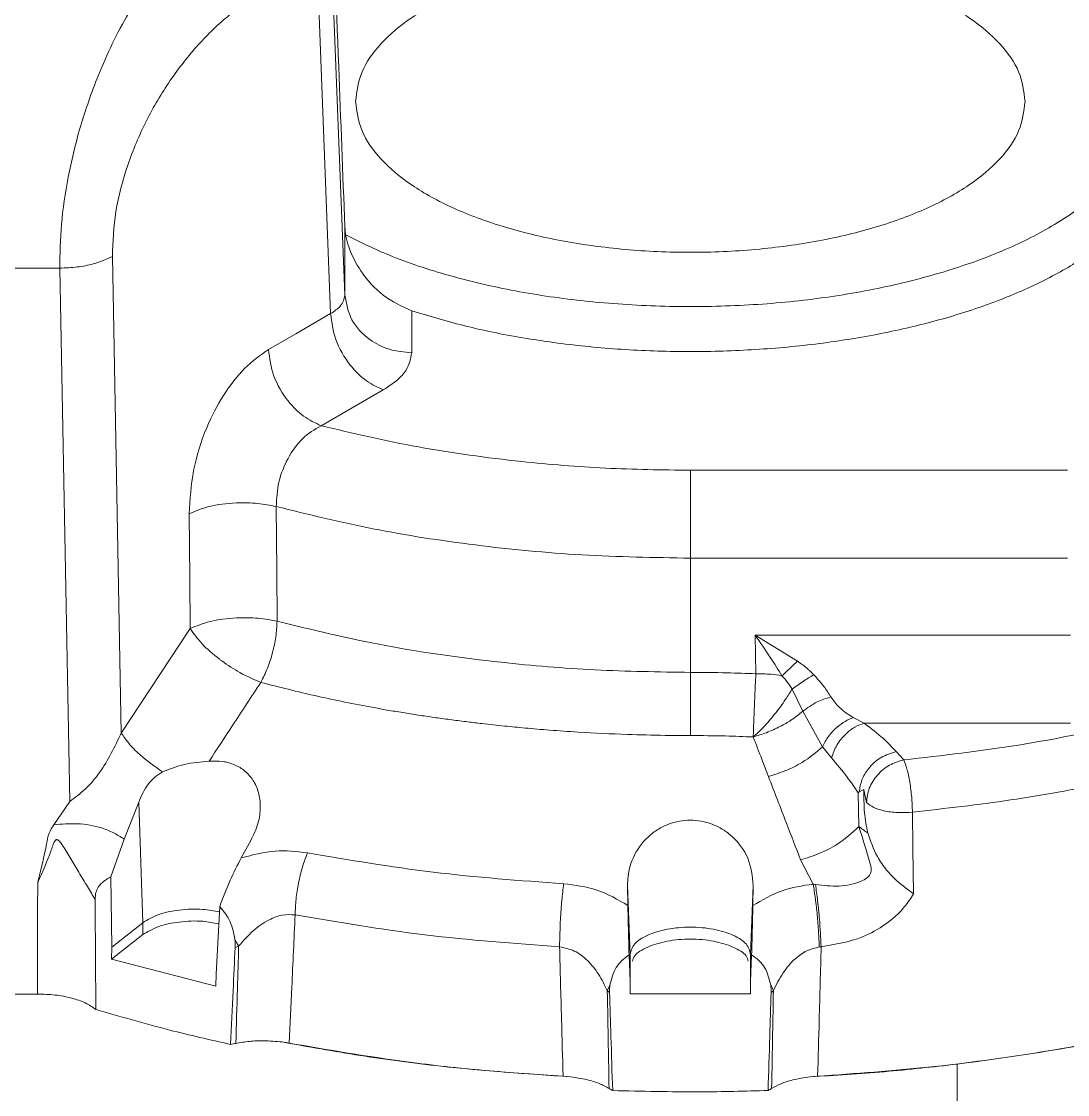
# Model space of a CAD drawing. Header units: millimetres. Extents: x 169 to 14583, y -399 to 10804.
# Drawn here: x 7071.3 to 7149.5, y 6055.4 to 6135.5 of the extents above; entities that cross this region are included whole.
import ezdxf

# ---------------------------------------------------------------- set-up
doc = ezdxf.new("R2010")
doc.units = ezdxf.units.MM
doc.header["$LTSCALE"] = 35

msp = doc.modelspace()

# ---------------------------------------------------------------- linework, layer by layer
at = {"color": 7, "linetype": 'Continuous', "lineweight": 18}
for p, q in [((7094.447, 6141.464), (7095.472, 6115.111)), ((7093.385, 6140.075), (7094.41, 6113.722)), ((7095.472, 6120.213), (7095.472, 6115.111)), ((7078.108, 6117.98), (7078.774, 6082.392)), ((7070.279, 6117.115), (7074.172, 6117.115)), ((7074.172, 6117.115), (7074.919, 6077.281)), ((7100.469, 6110.804), (7100.469, 6113.929)), ((7098.345, 6108.026), (7093.7, 6105.348)), ((7149.45, 6102.016), (7121.279, 6102.016)), ((7121.279, 6095.456), (7149.45, 6095.456)), ((7121.279, 6095.456), (7121.279, 6086.921)), ((7078.774, 6082.392), (7083.924, 6090.191)), ((7149.672, 6089.689), (7126.126, 6089.689)), ((7126.126, 6089.689), (7126.171, 6086.816)), ((7129.291, 6087.752), (7126.126, 6089.689)), ((7128.874, 6085.666), (7129.67, 6084.016)), ((7129.67, 6084.016), (7131.15, 6081.368)), ((7133.435, 6083.551), (7134.253, 6083.129)), ((7134.253, 6083.129), (7149.672, 6083.129)), ((7131.15, 6081.368), (7131.825, 6080.534)), ((7137.214, 6080.383), (7136.663, 6080.998)), ((7133.803, 6077.934), (7133.861, 6075.419)), ((7133.887, 6077.988), (7134.235, 6078.161)), ((7134.235, 6078.161), (7134.432, 6077.198)), ((7074.919, 6077.281), (7073.734, 6075.535)), ((7080.079, 6077.235), (7078.985, 6074.465)), ((7080.079, 6077.235), (7080.382, 6068.219)), ((7078.985, 6074.465), (7077.992, 6071.647)), ((7088.455, 6074.372), (7087.729, 6073.064)), ((7129.51, 6072.919), (7130.452, 6071.108)), ((7077.992, 6071.647), (7078.059, 6066.405)), ((7116.578, 6070.992), (7116.61, 6069.506)), ((7116.578, 6070.992), (7116.779, 6065.856)), ((7125.98, 6070.992), (7125.779, 6065.856)), ((7125.948, 6069.506), (7125.98, 6070.992)), ((7085.854, 6064.375), (7086.127, 6069.424)), ((7080.382, 6068.219), (7078.059, 6066.405)), ((7078.042, 6065.499), (7080.382, 6067.327)), ((7078.059, 6066.405), (7078.042, 6065.499)), ((7078.042, 6065.499), (7085.836, 6063.469)), ((7116.702, 6065.824), (7116.779, 6063.817)), ((7116.779, 6065.856), (7116.779, 6063.817)), ((7125.779, 6063.817), (7125.779, 6065.856)), ((7125.779, 6063.817), (7125.856, 6065.824)), ((7085.836, 6063.469), (7085.854, 6064.375)), ((7116.779, 6063.817), (7116.779, 6062.908)), ((7125.779, 6062.908), (7125.779, 6063.817)), ((7072.525, 6062.894), (7064.279, 6062.894)), ((7116.779, 6062.908), (7125.779, 6062.908)), ((7141.208, 6057.654), (7141.208, 6045.159)), ((7111.774, 6056.752), (7112.337, 6056.706)), ((7130.22, 6056.706), (7130.783, 6056.752))]:
    msp.add_line(p, q, dxfattribs=at)
at = {"color": 7, "linetype": 'Continuous', "lineweight": 18, "flags": 128}
for points in [[(7094.41, 6113.722), (7091.809, 6112.222), (7089.765, 6111.044)], [(7090.348, 6099.316), (7090.382, 6094.514), (7090.409, 6090.74)], [(7083.844, 6098.772), (7083.889, 6093.967), (7083.924, 6090.191)], [(7137.957, 6070.382), (7137.906, 6073.796), (7137.866, 6076.479)], [(7080.382, 6068.219), (7080.382, 6067.719), (7080.382, 6067.327)]]:
    msp.add_lwpolyline(points, dxfattribs=at)
at = {"color": 7, "linetype": 'Continuous', "lineweight": 18}
for points, knots in [([(7094.447, 6146.918), (7094.636, 6141.996), (7094.978, 6133.09), (7095.319, 6124.193), (7095.472, 6120.213)], [0, 0, 0, 0, 0.5525565, 1, 1, 1, 1]), ([(7095.544, 6119.604), (7096.6, 6119.079), (7098.91, 6117.931), (7103.203, 6116.518), (7108.146, 6115.357), (7113.463, 6114.585), (7119.002, 6114.219), (7124.601, 6114.249), (7130.095, 6114.697), (7135.351, 6115.544), (7140.234, 6116.777), (7144.631, 6118.339), (7148.379, 6120.205), (7151.401, 6122.321), (7153.607, 6124.64), (7154.98, 6127.087), (7155.431, 6129.598), (7154.967, 6132.107), (7153.582, 6134.552), (7151.365, 6136.868), (7148.334, 6138.98), (7144.578, 6140.841), (7140.176, 6142.398), (7135.29, 6143.626), (7130.037, 6144.469), (7124.547, 6144.912), (7118.957, 6144.937), (7113.423, 6144.57), (7108.124, 6143.793), (7103.157, 6142.644), (7098.753, 6141.107), (7095.911, 6139.919), (7094.803, 6139.186), (7094.745, 6139.148)], [0, 0, 0, 0, 0.028279, 0.061861, 0.095171, 0.128461, 0.16209, 0.19571, 0.22902, 0.262312, 0.295914, 0.32951, 0.362819, 0.396118, 0.429698, 0.463287, 0.496623, 0.529937, 0.563524, 0.597067, 0.630369, 0.66365, 0.697259, 0.730824, 0.764097, 0.797344, 0.830934, 0.864505, 0.897765, 0.931014, 0.964567, 0.998153, 1, 1, 1, 1]), ([(7085.262, 6143.357), (7084.444, 6142.651), (7082.833, 6141.26), (7080.79, 6138.6), (7079.18, 6136), (7077.969, 6133.656), (7076.755, 6130.86), (7075.643, 6127.619), (7074.761, 6123.936), (7074.232, 6120.399), (7074.192, 6118.196), (7074.172, 6117.115)], [0, 0, 0, 0, 0.146992, 0.289221, 0.383357, 0.471097, 0.552413, 0.674846, 0.785188, 0.894557, 1, 1, 1, 1]), ([(7078.108, 6117.98), (7078.153, 6119.096), (7078.243, 6121.337), (7079.192, 6124.866), (7080.595, 6128.187), (7082.405, 6131.237), (7084.504, 6133.887), (7086.805, 6136.117), (7088.399, 6137.146), (7089.198, 6137.661)], [0, 0, 0, 0, 0.136738, 0.274317, 0.41324, 0.553523, 0.701643, 0.850595, 1, 1, 1, 1]), ([(7154.828, 6132.028), (7155.044, 6131.768), (7155.831, 6130.824), (7156.529, 6129.098), (7156.898, 6126.903), (7156.553, 6124.701), (7155.556, 6122.546), (7153.912, 6120.472), (7151.652, 6118.516), (7148.818, 6116.718), (7145.471, 6115.115), (7141.669, 6113.733), (7137.478, 6112.597), (7132.98, 6111.731), (7128.269, 6111.152), (7123.427, 6110.868), (7118.537, 6110.886), (7113.698, 6111.206), (7109.016, 6111.825), (7104.536, 6112.71), (7101.827, 6113.522), (7100.469, 6113.929)], [0, 0, 0, 0, 0.020599, 0.074885, 0.129421, 0.183957, 0.238243, 0.292529, 0.347066, 0.401602, 0.455888, 0.510174, 0.56471, 0.619246, 0.673533, 0.727819, 0.782355, 0.83689, 0.891174, 0.94546, 1, 1, 1, 1]), ([(7100.469, 6113.929), (7099.737, 6114.265), (7098.314, 6114.917), (7096.703, 6116.7), (7095.855, 6118.331), (7095.535, 6119.482), (7095.493, 6119.973), (7095.472, 6120.213)], [0, 0, 0, 0, 0.307692, 0.597386, 0.822249, 0.913416, 1, 1, 1, 1]), ([(7074.172, 6117.115), (7074.612, 6117.136), (7075.485, 6117.179), (7076.908, 6117.448), (7077.661, 6117.781), (7078.108, 6117.98)], [0, 0, 0, 0, 0.29241, 0.580058, 1, 1, 1, 1]), ([(7095.472, 6115.111), (7095.412, 6114.824), (7095.304, 6114.312), (7094.684, 6113.902), (7094.41, 6113.722)], [0, 0, 0, 0, 0.5594548, 1, 1, 1, 1]), ([(7095.472, 6115.111), (7095.587, 6114.474), (7095.817, 6113.2), (7097.156, 6111.792), (7098.778, 6110.953), (7099.905, 6110.854), (7100.469, 6110.804)], [0, 0, 0, 0, 0.279636, 0.559271, 0.779636, 1, 1, 1, 1]), ([(7094.41, 6113.722), (7094.496, 6113.075), (7094.673, 6111.732), (7095.738, 6109.921), (7097.04, 6108.627), (7097.921, 6108.221), (7098.345, 6108.026)], [0, 0, 0, 0, 0.2707, 0.562316, 0.789298, 1, 1, 1, 1]), ([(7089.765, 6111.044), (7089.162, 6110.619), (7087.971, 6109.776), (7086.374, 6107.696), (7085.018, 6105.092), (7084.034, 6101.97), (7083.908, 6099.842), (7083.844, 6098.772)], [0, 0, 0, 0, 0.191301, 0.378567, 0.561803, 0.779594, 1, 1, 1, 1]), ([(7089.765, 6111.044), (7089.855, 6110.375), (7090.036, 6109.037), (7091.091, 6107.257), (7092.368, 6105.968), (7093.256, 6105.555), (7093.7, 6105.348)], [0, 0, 0, 0, 0.279636, 0.559271, 0.779636, 1, 1, 1, 1]), ([(7098.345, 6108.026), (7098.698, 6108.255), (7099.404, 6108.715), (7100.245, 6109.648), (7100.384, 6110.366), (7100.469, 6110.804)], [0, 0, 0, 0, 0.280181, 0.560549, 1, 1, 1, 1]), ([(7093.7, 6105.348), (7093.219, 6105.065), (7092.284, 6104.514), (7091.174, 6102.958), (7090.442, 6101.137), (7090.379, 6099.925), (7090.348, 6099.316)], [0, 0, 0, 0, 0.2618407, 0.5094537, 0.753517, 1, 1, 1, 1]), ([(7093.7, 6105.348), (7096.093, 6104.785), (7100.877, 6103.66), (7108.094, 6102.678), (7114.922, 6102.112), (7119.159, 6102.048), (7121.279, 6102.016)], [0, 0, 0, 0, 0.280062, 0.559863, 0.779818, 1, 1, 1, 1]), ([(7121.279, 6102.016), (7121.279, 6101.612), (7121.279, 6100.804), (7121.279, 6098.927), (7121.279, 6097.061), (7121.279, 6095.991), (7121.279, 6095.456)], [0, 0, 0, 0, 0.279636, 0.559271, 0.779636, 1, 1, 1, 1]), ([(7083.844, 6098.772), (7084.315, 6098.97), (7085.283, 6099.378), (7087.183, 6099.612), (7088.951, 6099.583), (7089.894, 6099.403), (7090.348, 6099.316)], [0, 0, 0, 0, 0.2752598, 0.5663771, 0.7911065, 1, 1, 1, 1]), ([(7083.924, 6090.191), (7084.387, 6090.387), (7085.343, 6090.791), (7087.226, 6091.029), (7088.998, 6091.006), (7089.949, 6090.827), (7090.409, 6090.74)], [0, 0, 0, 0, 0.272004, 0.562236, 0.788306, 1, 1, 1, 1]), ([(7090.409, 6090.74), (7093.076, 6090.095), (7098.411, 6088.803), (7106.493, 6087.675), (7114.15, 6087.029), (7118.902, 6086.957), (7121.279, 6086.921)], [0, 0, 0, 0, 0.279956, 0.559912, 0.779956, 1, 1, 1, 1]), ([(7083.924, 6090.191), (7084.188, 6089.817), (7084.715, 6089.07), (7085.68, 6088.223), (7086.652, 6087.507), (7087.703, 6086.809), (7088.678, 6086.395), (7089.197, 6086.174)], [0, 0, 0, 0, 0.249884, 0.499769, 0.530893, 0.750116, 1, 1, 1, 1]), ([(7126.126, 6089.689), (7126.502, 6089.144), (7127.173, 6088.171), (7127.832, 6087.132), (7128.121, 6086.675)], [0, 0, 0, 0, 0.5609213, 1, 1, 1, 1]), ([(7128.121, 6086.675), (7128.327, 6086.863), (7128.696, 6087.198), (7129.109, 6087.583), (7129.291, 6087.752)], [0, 0, 0, 0, 0.56, 1, 1, 1, 1]), ([(7130.497, 6086.744), (7130.393, 6086.848), (7130.26, 6086.98), (7130.112, 6087.116), (7130.067, 6087.157), (7129.816, 6087.38), (7129.551, 6087.568), (7129.291, 6087.752)], [0, 0, 0, 0, 0.280809, 0.359588, 0.383251, 0.396361, 1, 1, 1, 1]), ([(7121.279, 6086.921), (7122.191, 6086.915), (7123.823, 6086.905), (7125.453, 6086.844), (7126.171, 6086.816)], [0, 0, 0, 0, 0.559499, 1, 1, 1, 1]), ([(7126.171, 6086.816), (7126.153, 6086.447), (7126.116, 6085.702), (7126.065, 6084.483), (7126.014, 6083.236), (7125.989, 6082.481), (7125.976, 6082.096)], [0, 0, 0, 0, 0.239945, 0.484488, 0.736915, 1, 1, 1, 1]), ([(7126.171, 6086.816), (7126.546, 6086.812), (7127.216, 6086.805), (7127.845, 6086.715), (7128.121, 6086.675)], [0, 0, 0, 0, 0.559802, 1, 1, 1, 1]), ([(7128.121, 6086.675), (7128.275, 6086.497), (7128.551, 6086.178), (7128.775, 6085.824), (7128.874, 6085.666)], [0, 0, 0, 0, 0.556185, 1, 1, 1, 1]), ([(7128.874, 6085.666), (7129.152, 6085.868), (7129.648, 6086.227), (7130.237, 6086.586), (7130.497, 6086.744)], [0, 0, 0, 0, 0.56, 1, 1, 1, 1]), ([(7131.77, 6085.094), (7131.602, 6085.357), (7131.242, 6085.923), (7130.756, 6086.458), (7130.497, 6086.744)], [0, 0, 0, 0, 0.4655732, 1, 1, 1, 1]), ([(7089.197, 6086.174), (7088.49, 6085.097), (7087.203, 6083.135), (7085.915, 6081.172), (7085.334, 6080.287)], [0, 0, 0, 0, 0.548699, 1, 1, 1, 1]), ([(7089.197, 6086.174), (7090.565, 6085.825), (7093.302, 6085.129), (7096.555, 6084.478), (7098.782, 6084.083), (7099.94, 6083.89), (7101.105, 6083.707), (7102.278, 6083.535), (7103.459, 6083.373), (7104.6, 6083.228), (7105.916, 6083.071), (7107.344, 6082.915), (7109.031, 6082.752), (7110.854, 6082.599), (7113.401, 6082.422), (7116.28, 6082.284), (7119.082, 6082.213), (7120.648, 6082.207), (7121.279, 6082.204)], [0, 0, 0, 0, 0.139998, 0.279986, 0.316656, 0.353325, 0.389993, 0.42666, 0.463326, 0.49999, 0.532293, 0.58473, 0.630876, 0.68597, 0.750015, 0.860441, 0.943772, 1, 1, 1, 1]), ([(7125.976, 6082.096), (7126.23, 6082.331), (7126.782, 6082.839), (7127.612, 6083.812), (7128.337, 6084.804), (7128.718, 6085.416), (7128.874, 6085.666)], [0, 0, 0, 0, 0.231179, 0.500791, 0.795977, 1, 1, 1, 1]), ([(7129.67, 6084.016), (7130.013, 6084.266), (7130.626, 6084.713), (7131.42, 6084.977), (7131.77, 6085.094)], [0, 0, 0, 0, 0.56, 1, 1, 1, 1]), ([(7131.77, 6085.094), (7131.966, 6084.825), (7132.435, 6084.184), (7133.067, 6083.784), (7133.435, 6083.551)], [0, 0, 0, 0, 0.418611, 1, 1, 1, 1]), ([(7125.976, 6082.096), (7126.303, 6082.196), (7126.994, 6082.405), (7127.95, 6082.844), (7128.89, 6083.38), (7129.39, 6083.787), (7129.67, 6084.016)], [0, 0, 0, 0, 0.237437, 0.500019, 0.719114, 1, 1, 1, 1]), ([(7131.15, 6081.368), (7131.286, 6081.63), (7131.564, 6082.163), (7132.176, 6082.808), (7132.818, 6083.285), (7133.232, 6083.463), (7133.435, 6083.551)], [0, 0, 0, 0, 0.2751897, 0.5611769, 0.7848101, 1, 1, 1, 1]), ([(7131.825, 6080.534), (7131.939, 6080.857), (7132.174, 6081.518), (7132.829, 6082.313), (7133.549, 6082.869), (7134.022, 6083.044), (7134.253, 6083.129)], [0, 0, 0, 0, 0.273616, 0.561572, 0.786384, 1, 1, 1, 1]), ([(7134.253, 6083.129), (7134.755, 6082.747), (7135.661, 6082.06), (7136.354, 6081.325), (7136.663, 6080.998)], [0, 0, 0, 0, 0.5548703, 1, 1, 1, 1]), ([(7074.919, 6077.281), (7075.323, 6077.58), (7076.153, 6078.193), (7077.575, 6079.868), (7078.29, 6081.374), (7078.774, 6082.392)], [0, 0, 0, 0, 0.235477, 0.483097, 1, 1, 1, 1]), ([(7078.774, 6082.392), (7078.944, 6082.14), (7079.295, 6081.619), (7080.296, 6080.589), (7081.259, 6079.908), (7081.853, 6079.488)], [0, 0, 0, 0, 0.264363, 0.546224, 1, 1, 1, 1]), ([(7121.279, 6082.204), (7122.156, 6082.198), (7123.722, 6082.188), (7125.287, 6082.124), (7125.976, 6082.096)], [0, 0, 0, 0, 0.559956, 1, 1, 1, 1]), ([(7137.214, 6080.383), (7140.102, 6080.715), (7145.261, 6081.308), (7150.134, 6082.272), (7152.279, 6082.697)], [0, 0, 0, 0, 0.559824, 1, 1, 1, 1]), ([(7125.976, 6082.096), (7126.187, 6081.546), (7126.566, 6080.564), (7126.944, 6079.58), (7127.111, 6079.148)], [0, 0, 0, 0, 0.559972, 1, 1, 1, 1]), ([(7127.111, 6079.148), (7127.54, 6079.281), (7128.411, 6079.552), (7129.897, 6080.29), (7130.678, 6080.962), (7131.15, 6081.368)], [0, 0, 0, 0, 0.276943, 0.562355, 1, 1, 1, 1]), ([(7136.663, 6080.998), (7136.271, 6080.88), (7135.489, 6080.645), (7134.595, 6079.82), (7134.036, 6078.896), (7133.937, 6078.29), (7133.887, 6077.988)], [0, 0, 0, 0, 0.27965, 0.5593, 0.77965, 1, 1, 1, 1]), ([(7081.853, 6079.488), (7082.393, 6079.701), (7083.496, 6080.136), (7084.713, 6080.236), (7085.334, 6080.287)], [0, 0, 0, 0, 0.489678, 1, 1, 1, 1]), ([(7085.334, 6080.287), (7085.671, 6080.296), (7086.343, 6080.316), (7087.262, 6080.044), (7088.049, 6079.571), (7088.664, 6078.863), (7089.073, 6077.958), (7089.203, 6076.851), (7089.05, 6075.618), (7088.656, 6074.792), (7088.455, 6074.372)], [0, 0, 0, 0, 0.106519, 0.212411, 0.320911, 0.432485, 0.559562, 0.692789, 0.844, 1, 1, 1, 1]), ([(7131.825, 6080.534), (7132.227, 6080.057), (7132.945, 6079.203), (7133.541, 6078.322), (7133.803, 6077.934)], [0, 0, 0, 0, 0.559355, 1, 1, 1, 1]), ([(7137.214, 6080.383), (7136.85, 6080.276), (7136.121, 6080.062), (7135.201, 6079.276), (7134.558, 6078.274), (7134.474, 6077.557), (7134.432, 6077.198)], [0, 0, 0, 0, 0.25, 0.5, 0.75, 1, 1, 1, 1]), ([(7081.853, 6079.488), (7081.653, 6079.364), (7081.257, 6079.118), (7080.592, 6078.4), (7080.287, 6077.709), (7080.079, 6077.235)], [0, 0, 0, 0, 0.242597, 0.480337, 1, 1, 1, 1]), ([(7127.111, 6079.148), (7127.558, 6077.986), (7128.357, 6075.911), (7129.158, 6073.833), (7129.51, 6072.919)], [0, 0, 0, 0, 0.559955, 1, 1, 1, 1]), ([(7198.278, 6078.707), (7198.151, 6077.192), (7197.897, 6074.16), (7195.852, 6069.692), (7192.625, 6065.378), (7188.152, 6061.292), (7182.542, 6057.503), (7175.881, 6054.079), (7168.289, 6051.072), (7159.885, 6048.55), (7150.845, 6046.502), (7144.422, 6045.607), (7141.208, 6045.159)], [0, 0, 0, 0, 0.100005, 0.200064, 0.299939, 0.400003, 0.500063, 0.599938, 0.700002, 0.800061, 0.899936, 1, 1, 1, 1]), ([(7133.887, 6077.988), (7133.871, 6077.977), (7133.842, 6077.959), (7133.815, 6077.942), (7133.803, 6077.934)], [0, 0, 0, 0, 0.560466, 1, 1, 1, 1]), ([(7134.527, 6074.936), (7134.431, 6075.435), (7134.278, 6076.235), (7134.24, 6077.346), (7134.237, 6077.888), (7134.235, 6078.161)], [0, 0, 0, 0, 0.451648, 0.723305, 1, 1, 1, 1]), ([(7137.866, 6076.479), (7137.539, 6076.457), (7136.855, 6076.413), (7135.829, 6076.538), (7134.937, 6076.802), (7134.598, 6077.068), (7134.432, 6077.198)], [0, 0, 0, 0, 0.233564, 0.488077, 0.749122, 1, 1, 1, 1]), ([(7125.98, 6070.992), (7125.906, 6071.693), (7125.768, 6073.017), (7124.74, 6074.428), (7123.73, 6075.201), (7122.938, 6075.594), (7122.114, 6075.829), (7121.279, 6075.909), (7120.443, 6075.829), (7119.619, 6075.594), (7118.828, 6075.201), (7117.813, 6074.428), (7117.114, 6073.423), (7116.649, 6072.152), (7116.606, 6071.453), (7116.578, 6070.992)], [0, 0, 0, 0, 0.149754, 0.282904, 0.341521, 0.396858, 0.449393, 0.499691, 0.549979, 0.602512, 0.657852, 0.716478, 0.849628, 0.900941, 1, 1, 1, 1]), ([(7073.734, 6075.535), (7073.606, 6075.329), (7073.33, 6074.889), (7073.081, 6073.397), (7072.773, 6072.175), (7072.53, 6071.212)], [0, 0, 0, 0, 0.157214, 0.335913, 1, 1, 1, 1]), ([(7073.734, 6075.535), (7074.323, 6075.585), (7075.505, 6075.685), (7077.05, 6075.427), (7078.217, 6074.959), (7078.728, 6074.631), (7078.985, 6074.465)], [0, 0, 0, 0, 0.325339, 0.652981, 0.824776, 1, 1, 1, 1]), ([(7129.51, 6072.919), (7129.969, 6073.059), (7130.915, 6073.349), (7132.56, 6074.182), (7133.367, 6074.949), (7133.861, 6075.419)], [0, 0, 0, 0, 0.267234, 0.551648, 1, 1, 1, 1]), ([(7133.861, 6075.419), (7134.149, 6074.493), (7134.462, 6073.483), (7134.791, 6072.359), (7134.793, 6072.146), (7134.759, 6071.947), (7134.662, 6071.74), (7134.414, 6071.508), (7133.689, 6071.133), (7132.37, 6070.869), (7131.21, 6071.007), (7130.624, 6071.077)], [0, 0, 0, 0, 0.36622, 0.399735, 0.427153, 0.443771, 0.474624, 0.510759, 0.571566, 0.783078, 1, 1, 1, 1]), ([(7133.861, 6075.419), (7133.973, 6075.328), (7134.173, 6075.166), (7134.419, 6075.006), (7134.527, 6074.936)], [0, 0, 0, 0, 0.559882, 1, 1, 1, 1]), ([(7072.53, 6071.212), (7072.895, 6072.024), (7073.323, 6072.974), (7073.68, 6074.034), (7073.775, 6074.316), (7073.889, 6074.41), (7073.92, 6074.422), (7073.943, 6074.426), (7073.968, 6074.424), (7073.987, 6074.419), (7073.998, 6074.415), (7074.001, 6074.413), (7074.003, 6074.413), (7074.003, 6074.413), (7074.003, 6074.413), (7074.01, 6074.409), (7074.039, 6074.397), (7074.159, 6074.314), (7074.251, 6074.189), (7074.345, 6074.056), (7074.812, 6073.376), (7075.4, 6072.288), (7076.248, 6070.924), (7076.634, 6070.273), (7076.821, 6069.957)], [0, 0, 0, 0, 0.310847, 0.363779, 0.407427, 0.413709, 0.416494, 0.419162, 0.421833, 0.424645, 0.425387, 0.425765, 0.425813, 0.425837, 0.42584, 0.425842, 0.428356, 0.436016, 0.471918, 0.477389, 0.488638, 0.738224, 0.872913, 1, 1, 1, 1]), ([(7137.957, 6070.382), (7137.531, 6070.689), (7136.823, 6071.201), (7135.889, 6072.165), (7135.071, 6073.337), (7134.733, 6074.329), (7134.527, 6074.936)], [0, 0, 0, 0, 0.280541, 0.467233, 0.673991, 1, 1, 1, 1]), ([(7087.729, 6073.064), (7088.577, 6073.286), (7090.241, 6073.72), (7091.872, 6073.534), (7092.671, 6073.443)], [0, 0, 0, 0, 0.510052, 1, 1, 1, 1]), ([(7086.127, 6069.424), (7086.379, 6070.092), (7086.86, 6071.37), (7087.448, 6072.516), (7087.729, 6073.064)], [0, 0, 0, 0, 0.522099, 1, 1, 1, 1]), ([(7072.53, 6071.212), (7072.527, 6069.659), (7072.523, 6066.887), (7072.524, 6064.114), (7072.525, 6062.894)], [0, 0, 0, 0, 0.55999, 1, 1, 1, 1]), ([(7077.992, 6071.647), (7077.638, 6071.439), (7077.162, 6071.159), (7076.848, 6070.474), (7076.83, 6070.133), (7076.821, 6069.957)], [0, 0, 0, 0, 0.583707, 0.786002, 1, 1, 1, 1]), ([(7111.812, 6071.13), (7111.765, 6070.722), (7111.67, 6069.898), (7111.548, 6068.239), (7111.524, 6067.105), (7111.509, 6066.422)], [0, 0, 0, 0, 0.279814, 0.565879, 1, 1, 1, 1]), ([(7116.61, 6069.506), (7115.862, 6069.943), (7114.408, 6070.794), (7112.661, 6071.02), (7111.812, 6071.13)], [0, 0, 0, 0, 0.51416, 1, 1, 1, 1]), ([(7130.452, 6071.108), (7129.655, 6070.984), (7128.017, 6070.727), (7126.65, 6069.92), (7125.948, 6069.506)], [0, 0, 0, 0, 0.486304, 1, 1, 1, 1]), ([(7130.452, 6071.108), (7130.508, 6070.751), (7130.622, 6070.026), (7130.759, 6068.797), (7130.862, 6067.552), (7130.892, 6066.784), (7130.906, 6066.406)], [0, 0, 0, 0, 0.246168, 0.5, 0.753832, 1, 1, 1, 1]), ([(7130.624, 6071.077), (7130.591, 6071.083), (7130.534, 6071.093), (7130.477, 6071.104), (7130.452, 6071.108)], [0, 0, 0, 0, 0.561564, 1, 1, 1, 1]), ([(7130.624, 6071.077), (7130.678, 6070.677), (7130.789, 6069.865), (7130.952, 6068.228), (7131.012, 6067.106), (7131.048, 6066.426)], [0, 0, 0, 0, 0.277014, 0.562305, 1, 1, 1, 1]), ([(7130.783, 6056.752), (7133.622, 6056.954), (7139.299, 6057.357), (7147.556, 6058.501), (7155.493, 6060.023), (7163.122, 6061.973), (7170.303, 6064.344), (7176.982, 6067.1), (7180.774, 6069.209), (7182.67, 6070.264)], [0, 0, 0, 0, 0.140003, 0.280006, 0.420009, 0.560013, 0.706675, 0.853338, 1, 1, 1, 1]), ([(7131.048, 6066.426), (7132.1, 6066.598), (7133.809, 6066.878), (7135.887, 6068.063), (7137.188, 6069.194), (7137.744, 6070.053), (7137.957, 6070.382)], [0, 0, 0, 0, 0.381617, 0.620152, 0.85456, 1, 1, 1, 1]), ([(7141.208, 6057.654), (7143.949, 6058.028), (7149.429, 6058.777), (7157.234, 6060.414), (7164.614, 6062.403), (7171.436, 6064.762), (7177.691, 6067.429), (7181.257, 6069.45), (7183.041, 6070.461)], [0, 0, 0, 0, 0.166736, 0.333253, 0.5, 0.666732, 0.833243, 1, 1, 1, 1]), ([(7076.821, 6069.957), (7076.83, 6068.405), (7076.846, 6065.669), (7076.868, 6062.932), (7076.877, 6061.748)], [0, 0, 0, 0, 0.567544, 1, 1, 1, 1]), ([(7086.127, 6069.424), (7086.283, 6069.243), (7086.584, 6068.894), (7087.053, 6068.067), (7087.177, 6067.405), (7087.262, 6066.949)], [0, 0, 0, 0, 0.252753, 0.486642, 1, 1, 1, 1]), ([(7116.61, 6069.506), (7116.622, 6068.946), (7116.649, 6067.775), (7116.684, 6066.493), (7116.702, 6065.824)], [0, 0, 0, 0, 0.47849, 1, 1, 1, 1]), ([(7125.948, 6069.506), (7125.936, 6068.971), (7125.909, 6067.801), (7125.874, 6066.52), (7125.856, 6065.824)], [0, 0, 0, 0, 0.456648, 1, 1, 1, 1]), ([(7086.106, 6069.027), (7085.699, 6069.104), (7084.746, 6069.285), (7083.085, 6069.208), (7081.442, 6068.865), (7080.735, 6068.434), (7080.382, 6068.219)], [0, 0, 0, 0, 0.199079, 0.466053, 0.733026, 1, 1, 1, 1]), ([(7087.541, 6066.472), (7087.89, 6066.868), (7088.565, 6067.632), (7089.686, 6068.415), (7090.777, 6068.851), (7091.435, 6068.823), (7091.755, 6068.809)], [0, 0, 0, 0, 0.307518, 0.594418, 0.803126, 1, 1, 1, 1]), ([(7091.755, 6068.809), (7091.675, 6067.008), (7091.533, 6063.812), (7091.386, 6060.618), (7091.322, 6059.224)], [0, 0, 0, 0, 0.5636927, 1, 1, 1, 1]), ([(7080.382, 6067.327), (7080.735, 6067.542), (7081.442, 6067.973), (7083.085, 6068.315), (7084.729, 6068.393), (7085.666, 6068.216), (7086.058, 6068.142)], [0, 0, 0, 0, 0.269047, 0.538095, 0.807142, 1, 1, 1, 1]), ([(7125.779, 6065.856), (7125.711, 6066.122), (7125.576, 6066.653), (7124.535, 6067.329), (7123.048, 6067.78), (7121.279, 6067.939), (7119.51, 6067.78), (7118.022, 6067.329), (7116.982, 6066.653), (7116.846, 6066.122), (7116.779, 6065.856)], [0, 0, 0, 0, 0.125, 0.25, 0.375, 0.5, 0.625, 0.75, 0.875, 1, 1, 1, 1]), ([(7116.95, 6065.352), (7116.991, 6065.484), (7117.115, 6065.879), (7118.036, 6066.434), (7119.506, 6066.888), (7121.279, 6067.046), (7123.051, 6066.888), (7124.521, 6066.434), (7125.443, 6065.879), (7125.566, 6065.484), (7125.607, 6065.352)], [0, 0, 0, 0, 0.071428, 0.214285, 0.357143, 0.5, 0.642857, 0.785715, 0.928572, 1, 1, 1, 1]), ([(7086.928, 6059.131), (7086.995, 6060.471), (7087.114, 6062.885), (7087.229, 6065.301), (7087.279, 6066.376)], [0, 0, 0, 0, 0.554961, 1, 1, 1, 1]), ([(7087.541, 6066.472), (7087.491, 6066.559), (7087.403, 6066.715), (7087.305, 6066.878), (7087.262, 6066.949)], [0, 0, 0, 0, 0.56, 1, 1, 1, 1]), ([(7087.262, 6066.949), (7087.271, 6066.842), (7087.288, 6066.649), (7087.282, 6066.46), (7087.279, 6066.376)], [0, 0, 0, 0, 0.555403, 1, 1, 1, 1]), ([(7087.279, 6066.376), (7087.329, 6066.393), (7087.416, 6066.425), (7087.503, 6066.458), (7087.541, 6066.472)], [0, 0, 0, 0, 0.560335, 1, 1, 1, 1]), ([(7087.333, 6059.206), (7087.372, 6060.562), (7087.442, 6062.984), (7087.511, 6065.406), (7087.541, 6066.472)], [0, 0, 0, 0, 0.56, 1, 1, 1, 1]), ([(7111.509, 6066.422), (7111.887, 6066.341), (7112.669, 6066.174), (7113.651, 6065.391), (7114.478, 6064.373), (7114.873, 6063.562), (7115.077, 6063.144)], [0, 0, 0, 0, 0.224267, 0.464742, 0.724441, 1, 1, 1, 1]), ([(7111.509, 6066.422), (7111.557, 6064.617), (7111.643, 6061.394), (7111.734, 6058.17), (7111.774, 6056.752)], [0, 0, 0, 0, 0.559999, 1, 1, 1, 1]), ([(7127.481, 6063.144), (7127.702, 6063.595), (7128.131, 6064.469), (7128.994, 6065.477), (7129.929, 6066.166), (7130.587, 6066.328), (7130.906, 6066.406)], [0, 0, 0, 0, 0.306594, 0.593498, 0.802796, 1, 1, 1, 1]), ([(7131.048, 6066.426), (7131, 6064.608), (7130.915, 6061.384), (7130.823, 6058.159), (7130.783, 6056.752)], [0, 0, 0, 0, 0.563685, 1, 1, 1, 1]), ([(7130.906, 6066.406), (7130.933, 6066.41), (7130.98, 6066.416), (7131.027, 6066.423), (7131.048, 6066.426)], [0, 0, 0, 0, 0.560667, 1, 1, 1, 1]), ([(7115.274, 6063.564), (7115.386, 6064.02), (7115.549, 6064.681), (7116.137, 6065.408), (7116.508, 6065.681), (7116.702, 6065.824)], [0, 0, 0, 0, 0.514025, 0.746052, 1, 1, 1, 1]), ([(7125.856, 6065.824), (7126.051, 6065.68), (7126.425, 6065.405), (7127.01, 6064.677), (7127.172, 6064.017), (7127.283, 6063.564)], [0, 0, 0, 0, 0.255773, 0.489454, 1, 1, 1, 1]), ([(7115.274, 6063.564), (7115.233, 6063.484), (7115.159, 6063.342), (7115.102, 6063.205), (7115.077, 6063.144)], [0, 0, 0, 0, 0.56, 1, 1, 1, 1]), ([(7115.077, 6063.144), (7115.101, 6061.78), (7115.144, 6059.344), (7115.189, 6056.909), (7115.208, 6055.837)], [0, 0, 0, 0, 0.56, 1, 1, 1, 1]), ([(7115.077, 6063.144), (7115.107, 6063.116), (7115.162, 6063.066), (7115.218, 6063.017), (7115.243, 6062.996)], [0, 0, 0, 0, 0.559635, 1, 1, 1, 1]), ([(7115.243, 6062.996), (7115.242, 6063.103), (7115.241, 6063.294), (7115.264, 6063.482), (7115.274, 6063.564)], [0, 0, 0, 0, 0.56449, 1, 1, 1, 1]), ([(7115.476, 6055.681), (7115.431, 6057.028), (7115.351, 6059.467), (7115.276, 6061.905), (7115.243, 6062.996)], [0, 0, 0, 0, 0.552692, 1, 1, 1, 1]), ([(7127.081, 6055.681), (7127.126, 6057.034), (7127.207, 6059.472), (7127.281, 6061.911), (7127.314, 6062.996)], [0, 0, 0, 0, 0.55491, 1, 1, 1, 1]), ([(7127.481, 6063.144), (7127.448, 6063.221), (7127.391, 6063.359), (7127.316, 6063.501), (7127.283, 6063.564)], [0, 0, 0, 0, 0.56, 1, 1, 1, 1]), ([(7127.283, 6063.564), (7127.295, 6063.459), (7127.317, 6063.271), (7127.315, 6063.081), (7127.314, 6062.996)], [0, 0, 0, 0, 0.5554376, 1, 1, 1, 1]), ([(7127.314, 6062.996), (7127.346, 6063.023), (7127.402, 6063.072), (7127.457, 6063.122), (7127.481, 6063.144)], [0, 0, 0, 0, 0.560364, 1, 1, 1, 1]), ([(7127.349, 6055.837), (7127.374, 6057.201), (7127.418, 6059.636), (7127.462, 6062.072), (7127.481, 6063.144)], [0, 0, 0, 0, 0.56, 1, 1, 1, 1]), ([(7072.525, 6062.894), (7072.966, 6062.88), (7073.847, 6062.851), (7075.069, 6062.606), (7076.143, 6062.247), (7076.633, 6061.914), (7076.877, 6061.748)], [0, 0, 0, 0, 0.249934, 0.499855, 0.749924, 1, 1, 1, 1]), ([(7141.208, 6045.159), (7137.927, 6044.822), (7131.373, 6044.149), (7121.274, 6043.883), (7111.201, 6044.172), (7101.292, 6045.064), (7091.728, 6046.528), (7082.667, 6048.542), (7074.275, 6051.075), (7066.659, 6054.074), (7060.08, 6057.518), (7055.754, 6060.236), (7054.016, 6061.864), (7053.736, 6062.126)], [0, 0, 0, 0, 0.0981762, 0.1961609, 0.2943319, 0.3925014, 0.4904897, 0.5886635, 0.686833, 0.7848213, 0.8829951, 0.9811646, 1, 1, 1, 1]), ([(7076.877, 6061.748), (7078.696, 6061.215), (7081.945, 6060.262), (7085.406, 6059.476), (7086.928, 6059.131)], [0, 0, 0, 0, 0.559973, 1, 1, 1, 1]), ([(7086.928, 6059.131), (7087.004, 6059.144), (7087.141, 6059.168), (7087.274, 6059.194), (7087.333, 6059.206)], [0, 0, 0, 0, 0.5599958, 1, 1, 1, 1]), ([(7087.333, 6059.206), (7087.666, 6059.262), (7088.333, 6059.374), (7089.52, 6059.428), (7090.326, 6059.353), (7090.783, 6059.311)], [0, 0, 0, 0, 0.302352, 0.604629, 1, 1, 1, 1]), ([(7090.783, 6059.311), (7092.723, 6058.959), (7096.6, 6058.255), (7103.775, 6057.302), (7109.089, 6056.932), (7112.337, 6056.706)], [0, 0, 0, 0, 0.280188, 0.560027, 1, 1, 1, 1]), ([(7091.322, 6059.224), (7091.223, 6059.242), (7091.046, 6059.274), (7090.863, 6059.3), (7090.783, 6059.311)], [0, 0, 0, 0, 0.559935, 1, 1, 1, 1]), ([(7111.774, 6056.752), (7109.812, 6056.883), (7105.89, 6057.146), (7098.999, 6057.902), (7094.234, 6058.722), (7091.322, 6059.224)], [0, 0, 0, 0, 0.280167, 0.560021, 1, 1, 1, 1]), ([(7112.337, 6056.706), (7112.746, 6056.646), (7113.51, 6056.533), (7114.492, 6056.227), (7114.97, 6055.967), (7115.208, 6055.837)], [0, 0, 0, 0, 0.3644277, 0.6822457, 1, 1, 1, 1]), ([(7127.349, 6055.837), (7127.575, 6055.961), (7128.028, 6056.208), (7128.996, 6056.522), (7129.777, 6056.639), (7130.22, 6056.706)], [0, 0, 0, 0, 0.302354, 0.604631, 1, 1, 1, 1]), ([(7115.208, 6055.837), (7115.257, 6055.807), (7115.344, 6055.754), (7115.435, 6055.703), (7115.476, 6055.681)], [0, 0, 0, 0, 0.559996, 1, 1, 1, 1]), ([(7127.081, 6055.681), (7127.133, 6055.709), (7127.224, 6055.761), (7127.311, 6055.814), (7127.349, 6055.837)], [0, 0, 0, 0, 0.559996, 1, 1, 1, 1]), ([(7115.476, 6055.681), (7117.643, 6055.629), (7121.512, 6055.536), (7125.38, 6055.636), (7127.081, 6055.681)], [0, 0, 0, 0, 0.5599733, 1, 1, 1, 1])]:
    msp.add_open_spline(points, degree=3, knots=knots, dxfattribs=at)
for points in [[(7146.279, 6129.579), (7146.186, 6130.317), (7146, 6131.793), (7144.513, 6133.922), (7142.202, 6135.884), (7139.069, 6137.604), (7135.258, 6139.016), (7130.907, 6140.064), (7126.187, 6140.71), (7121.279, 6140.928), (7116.37, 6140.71), (7111.65, 6140.064), (7107.3, 6139.016), (7103.488, 6137.604), (7100.355, 6135.884), (7098.044, 6133.922), (7096.558, 6131.793), (7096.372, 6130.317), (7096.279, 6129.579)], [(7096.279, 6129.579), (7096.372, 6128.841), (7096.558, 6127.365), (7098.044, 6125.236), (7100.355, 6123.274), (7103.488, 6121.554), (7107.3, 6120.143), (7111.65, 6119.094), (7116.37, 6118.448), (7121.279, 6118.23), (7126.187, 6118.448), (7130.907, 6119.094), (7135.258, 6120.143), (7139.069, 6121.554), (7142.202, 6123.274), (7144.513, 6125.236), (7146, 6127.365), (7146.186, 6128.841), (7146.279, 6129.579)], [(7090.348, 6099.316), (7092.724, 6098.729), (7097.477, 6097.554), (7105.19, 6096.37), (7113.155, 6095.597), (7118.571, 6095.503), (7121.279, 6095.456)], [(7090.409, 6090.74), (7090.387, 6090.358), (7090.343, 6089.595), (7090.084, 6088.385), (7089.708, 6087.205), (7089.367, 6086.517), (7089.197, 6086.174)], [(7121.279, 6082.204), (7121.279, 6082.569), (7121.279, 6083.298), (7121.279, 6084.525), (7121.279, 6085.767), (7121.279, 6086.536), (7121.279, 6086.921)], [(7137.866, 6076.479), (7137.854, 6076.845), (7137.829, 6077.578), (7137.678, 6078.736), (7137.465, 6079.76), (7137.298, 6080.175), (7137.214, 6080.383)], [(7137.866, 6076.479), (7140.328, 6076.755), (7145.251, 6077.309), (7149.936, 6078.187), (7152.279, 6078.626)], [(7092.671, 6073.443), (7092.542, 6073.09), (7092.285, 6072.384), (7092.001, 6071.183), (7091.805, 6069.959), (7091.772, 6069.192), (7091.755, 6068.809)], [(7111.812, 6071.13), (7108.536, 6071.371), (7101.984, 6071.852), (7095.775, 6072.913), (7092.671, 6073.443)], [(7091.755, 6068.809), (7094.959, 6068.262), (7101.366, 6067.168), (7108.128, 6066.67), (7111.509, 6066.422)], [(7130.22, 6056.706), (7132.07, 6056.818), (7135.771, 6057.044), (7139.396, 6057.451), (7141.208, 6057.654)]]:
    msp.add_open_spline(points, degree=3, dxfattribs=at)

doc.saveas('drawing.dxf')
